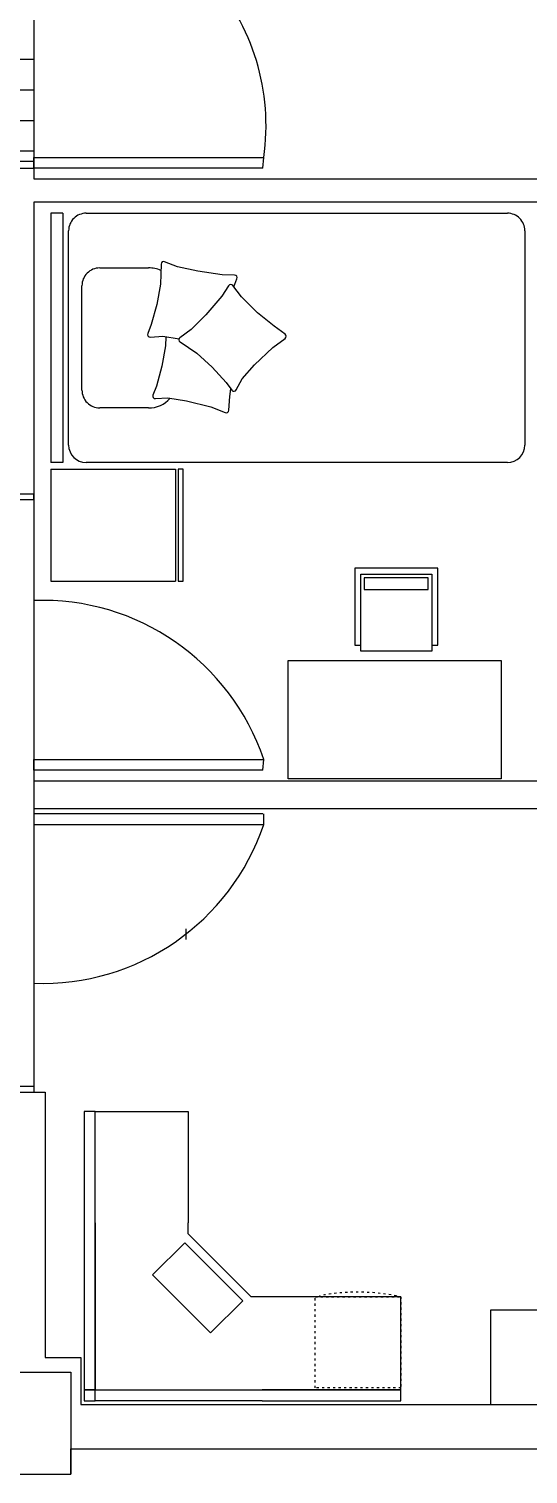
# Model space of a CAD drawing. Header units: millimetres. Extents: x 2377 to 4712, y -254 to 3188.
# Drawn here: x 3380.7 to 3424.1, y 1361 to 1486.6 of the extents above; entities that cross this region are included whole.
import ezdxf

# ---------------------------------------------------------------- set-up
doc = ezdxf.new("R2010")
doc.units = ezdxf.units.MM
doc.linetypes.add('ACAD_ISO03W100', pattern=[30, 12, -18])
doc.layers.add('Mobiliario', color=254, linetype='Continuous')

# ---------------------------------------------------------------- blocks, each defined once
blk = doc.blocks.new('*U7')
for p, q in [((-976.2, 0.3), (-976.2, -499.7)), ((-526.2, 0.3), (-976.2, 0.3)), ((-526.2, 0.3), (-526.2, -499.7)), ((500, -0.3), (-500, 0.3)), ((-500, -48.3), (-500, 0.3)), ((500, -48.8), (-500, -48.3)), ((500, -48.8), (500, -0.3)), ((-430, -71.4), (430, -71.4)), ((-500, -1830), (-500, -141.4)), ((-209.2, -124.8), (209.2, -124.8)), ((500, -141.4), (500, -1830)), ((-280.5, -391.6), (-280.5, -196)), ((280.5, -196), (280.5, -391.6)), ((-526.2, -499.7), (-976.2, -499.7)), ((430, -1900), (-430, -1900))]:
    blk.add_line(p, q)
for points in [[(204.7, -733.7), (237.6, -746.1, 0.517444), (251.8, -736.5), (252.9, -686.9), (267.1, -588.8), (285.5, -507.9), (305.6, -456.2, 0.51806), (296.2, -441.9), (215.9, -439.4), (134.1, -424.9), (54, -402.7), (17.6, -388.7, 0.550421), (3.4, -399.3), (7.1, -448.8), (-4.2, -514)], [(5, -461), (-31.1, -459.9), (-112.9, -445.4), (-193, -423.2), (-229.4, -409.2, 0.550421), (-243.6, -419.7), (-239.9, -469.3), (-252.7, -543.4), (-277, -641.2), (-299.4, -699, 0.502905), (-290.4, -713.2), (-235.5, -717.5), (-203.7, -720.9)]]:
    blk.add_lwpolyline(points, format="xyb")
blk.add_lwpolyline([(-526.3, -530.5), (-526.3, -510.8), (-976.2, -510.8), (-976.2, -530.5)], close=True)
blk.add_lwpolyline([(-108.6, -816.7), (-38.8, -889.4), (-1.9, -939.1, 0.502905), (15, -939.1), (47.8, -895), (100.9, -827.9), (165.1, -763.6), (209.9, -729.8, 0.517444), (209.3, -712.7), (167.9, -685.3), (92.5, -621), (33.8, -562.3), (0.9, -517.7, 0.51806), (-16.2, -518), (-61.2, -584.6), (-117, -646.1), (-178.5, -702.1), (-209.8, -725.4, 0.550421), (-208.4, -743.1), (-164.5, -766.4)], format="xyb", close=True)
for centre, radius, start, end in [((-430, -141.4), 70, 90, 180), ((430, -141.4), 70, 0, 90), ((-209.2, -196), 71.3, 89.99639, 180), ((209.2, -196), 71.3, 0, 90), ((-174.8, -395.7), 105.8, 177.773, 230.96522), ((174.8, -395.7), 105.8, 334.56547, 2.227), ((-430, -1830), 70, 180, 270), ((430, -1830), 70, 270, 0)]:
    blk.add_arc(centre, radius, start, end)
blk = doc.blocks.new('ESCRITORIO')
for p, q in [((3846.3234, 14796.1538), (3846.2634, 14796.1538)), ((3846.2634, 14796.1538), (3846.2634, 14796.0938)), ((3847.2384, 14796.1538), (3846.3234, 14796.1538)), ((3846.3234, 14796.1538), (3846.3234, 14796.0938)), ((3846.3234, 14796.0938), (3846.3234, 14796.1538)), ((3847.8484, 14796.1538), (3847.2384, 14796.1538)), ((3847.8484, 14796.0938), (3847.8484, 14796.1538)), ((3846.2634, 14795.1788), (3846.2634, 14796.0938)), ((3846.2634, 14796.0938), (3846.3234, 14796.0938)), ((3846.2634, 14796.0938), (3846.3234, 14796.0938)), ((3846.3234, 14796.0938), (3847.2384, 14796.0938)), ((3846.3234, 14796.0938), (3846.3234, 14795.1788)), ((3847.2384, 14796.0938), (3846.3234, 14796.0938)), ((3846.3234, 14796.0938), (3846.3234, 14795.1788)), ((3847.2384, 14796.0938), (3847.8484, 14796.0938)), ((3847.2384, 14796.0938), (3847.8484, 14796.0938)), ((3847.8484, 14796.0938), (3847.8484, 14795.5838)), ((3846.9529, 14795.7805), (3846.6347, 14795.4623)), ((3847.1296, 14795.6037), (3846.9529, 14795.7805)), ((3846.8114, 14795.2855), (3847.1296, 14795.6037)), ((3846.8334, 14795.2388), (3847.1784, 14795.5838)), ((3847.1784, 14795.5838), (3847.2384, 14795.5838)), ((3847.8484, 14795.5838), (3847.2384, 14795.5838)), ((3846.6347, 14795.4623), (3846.8114, 14795.2855)), ((3846.2634, 14795.1788), (3846.2634, 14794.4188)), ((3846.3234, 14795.1788), (3846.3234, 14794.4188)), ((3846.3234, 14794.4188), (3846.3234, 14795.1788)), ((3846.8334, 14795.1788), (3846.8334, 14795.2388)), ((3846.8334, 14794.4188), (3846.8334, 14795.1788)), ((3846.2634, 14794.4188), (3846.3234, 14794.4188)), ((3846.3234, 14794.4188), (3846.8334, 14794.4188))]:
    blk.add_line(p, q)
at = {"linetype": 'ACAD_ISO03W100', "ltscale": 0.001}
for p, q in [((3846.3334, 14794.4188), (3846.3334, 14794.8888)), ((3846.3334, 14794.8888), (3846.8334, 14794.8888)), ((3846.8334, 14794.8888), (3846.8334, 14794.4188)), ((3846.8334, 14794.4438), (3846.8334, 14794.8638)), ((3846.8334, 14794.8638), (3846.8385, 14794.8638)), ((3846.8334, 14794.4188), (3846.3334, 14794.4188)), ((3846.8385, 14794.4438), (3846.8334, 14794.4438))]:
    blk.add_line(p, q, dxfattribs=at)
blk.add_arc((3845.7414, 14794.6538), 1.117, 349.1637, 10.8363, dxfattribs=at)
blk = doc.blocks.new('A$C297D1C59')
for p, q in [((0, 1779, -35), (1800, 1779, -35)), ((0, 779, -35), (0, 1779, -35)), ((1800, 1779, -35), (1800, 779, -35)), ((1800, 779, -35), (0, 779, -35)), ((535, 650, -35), (535, 0, -35)), ((539, 650, -35), (535, 650, -35)), ((585, 650, -35), (539, 650, -35)), ((585, 50, -35), (585, 701, -35)), ((585, 701, -35), (1185, 701, -35)), ((1185, 701, -35), (1185, 50, -35)), ((1235, 650, -35), (1185, 650, -35)), ((1235, 0, -35), (1235, 650, -35)), ((616, 181, -35), (616, 81, -35)), ((1156, 181, -35), (616, 181, -35)), ((1156, 81, -35), (1156, 181, -35)), ((1185, 50, -35), (585, 50, -35)), ((616, 81, -35), (1156, 81, -35)), ((535, 0, -35), (1235, 0, -35))]:
    blk.add_line(p, q)

msp = doc.modelspace()

# ---------------------------------------------------------------- linework, layer by layer
at = {"transparency": 33554687}
for p, q in [((3381.12, 1497.77), (3381.12, 1475.09)), ((3381.12, 1483.97), (3377.43, 1483.97)), ((3381.12, 1481.31), (3377.43, 1481.31)), ((3381.12, 1478.65), (3377.43, 1478.65)), ((3381.12, 1476), (3377.43, 1476)), ((3381.12, 1475.09), (3372.26, 1475.09)), ((3372.26, 1474.51), (3381.12, 1474.51)), ((3381.12, 1475.09), (3381.12, 1474.51)), ((3381.12, 1474.51), (3381.12, 1473.58)), ((3381.12, 1473.58), (3507.38, 1473.58)), ((3449.86, 1471.56), (3381.12, 1471.56)), ((3381.12, 1471.56), (3381.12, 1444.44)), ((3381.12, 1446.16), (3372.26, 1446.16)), ((3372.26, 1445.72), (3381.12, 1445.72)), ((3381.12, 1445.72), (3381.12, 1446.16)), ((3381.12, 1445.72), (3381.12, 1394.19)), ((3381.12, 1421.24), (3465.37, 1421.24)), ((3381.12, 1419.49), (3381.12, 1418.39)), ((3381.12, 1418.85), (3465.49, 1418.85)), ((3381.12, 1398.92), (3381.12, 1398.92)), ((3371.03, 1394.69), (3381.12, 1394.69)), ((3371.03, 1394.19), (3382.11, 1394.19)), ((3371.03, 1394.19), (3382.11, 1394.19)), ((3382.11, 1394.19), (3382.11, 1371.11)), ((3382.11, 1371.11), (3385.19, 1371.11)), ((3385.19, 1371.11), (3385.19, 1367.02)), ((3373.25, 1369.83), (3384.32, 1369.83)), ((3384.32, 1369.83), (3384.32, 1360.97)), ((3385.19, 1367.02), (3487.69, 1367.02)), ((3384.32, 1360.97), (3384.32, 1363.18)), ((3384.32, 1363.18), (3525.35, 1363.18)), ((3373.25, 1360.97), (3384.32, 1360.97))]:
    msp.add_line(p, q, dxfattribs=at)
at = {"layer": 'Mobiliario', "transparency": 33554687}
for p, q in [((3381.12, 1474.51), (3381.12, 1475.44)), ((3381.12, 1475.44), (3401.09, 1475.44)), ((3401, 1474.51), (3401.09, 1475.44)), ((3401, 1474.51), (3381.12, 1474.51)), ((3381.12, 1422.18), (3381.12, 1423.11)), ((3381.12, 1423.11), (3401.09, 1423.11)), ((3401, 1422.18), (3401.09, 1423.11)), ((3401, 1422.18), (3381.12, 1422.18)), ((3401, 1418.39), (3381.12, 1418.39)), ((3381.12, 1418.39), (3381.12, 1417.46)), ((3381.12, 1417.46), (3401.09, 1417.46)), ((3401.09, 1417.46), (3401.09, 1418.39)), ((3394.33, 1408.39), (3394.33, 1407.46)), ((3440.57, 1375.22), (3420.78, 1375.22)), ((3420.78, 1375.22), (3420.78, 1367.02))]:
    msp.add_line(p, q, dxfattribs=at)
for centre, radius, start, end in [((3381.71, 1478.2), 19.58, 351.8946, 91.7099), ((3381.85, 1416.64), 20.3, 18.6033, 92.0621), ((3381.85, 1423.93), 20.3, 267.9379, 341.3967)]:
    msp.add_arc(centre, radius, start, end, dxfattribs=at)

# ---------------------------------------------------------------- block references
for name, p, xscale, yscale, zscale, rotation in [('*U7', (3382.59, 1459.76), 0.0216802275781032, 0.0216802275781032, 0.0216802275781032, 89.99999999999999), ('A$C297D1C59', (3421.73, 1439.74, 0.36), 0.0102937540125556, 0.0102937540125556, 0.0102937540125556, 180.0000000000004), ('ESCRITORIO', (238076.98, -59640.75), 15.86165472334262, 15.86165472334262, 15.86165472334262, 90)]:
    msp.add_blockref(name, p, dxfattribs=dict(at, xscale=xscale, yscale=yscale, zscale=zscale, rotation=rotation))

doc.saveas('drawing.dxf')
